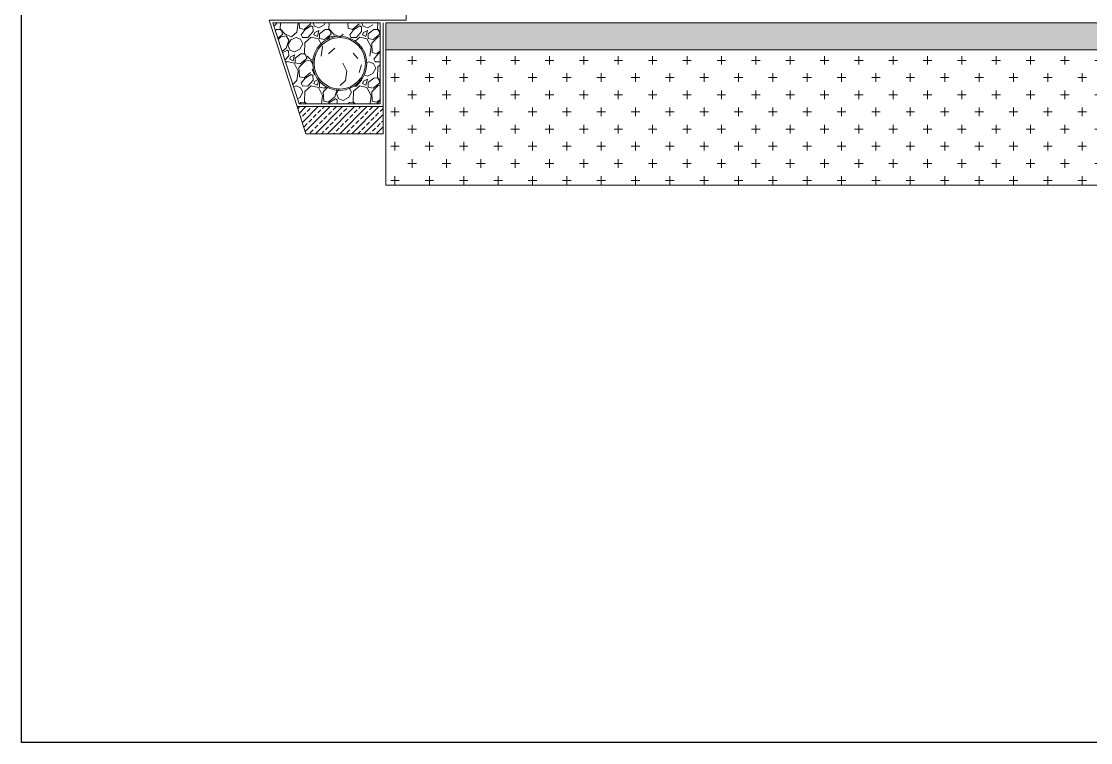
# Model space of a CAD drawing. Header units: centimetres. Extents: x 394264 to 551709, y 50011 to 59011.
# Drawn here: x 519964 to 520755, y 53617 to 54150 of the extents above; entities that cross this region are included whole.
import ezdxf

# ---------------------------------------------------------------- set-up
doc = ezdxf.new("R2010")
doc.units = ezdxf.units.CM
for name, color, linetype, lineweight in [('0-KRCN-MİMARİ-170326', 8, 'Continuous', 9), ('0-KRCN-Z-ANTET', 71, 'Continuous', 30), ('AS_DOSK_SAP', 8, 'Continuous', 9), ('AS_TA_TARAMA', 8, 'Continuous', 9), ('AS_YLT_DRENAJ LEVHA', 8, 'Continuous', 9), ('AS_YLT_KECE', 8, 'Continuous', 9)]:
    doc.layers.add(name, color=color, linetype=linetype, lineweight=lineweight)

# ---------------------------------------------------------------- blocks, each defined once
blk = doc.blocks.new('G$CE936221F')
at = {"layer": 'AS_TA_TARAMA', "transparency": 33554687}
h = blk.add_hatch(dxfattribs=at)
h.set_pattern_fill('GRAVEL', color=256, scale=0.5, angle=135)
h.set_pattern_definition([(273.0127875, (-490093.9884, -90379.8751), (8.9802561104, -152.6643540588), [1.7086072, -169.1524182]), (229.969741, (-490093.8986, -90381.5814), (98.78281677754, 116.74333004285), [2.9320236, -290.27024447]), (177.5104471, (-490095.7845, -90383.82645), (188.5853785459, -8.9802560487), [2.0674076, -204.67361397]), (312.273689, (-490097.0417, -90389.5738), (-170.62486628056, 188.5853785603), [2.6700226, -264.33218713]), (337.83365418, (-490095.24566, -90391.5495), (-152.6643540604, 62.86179284215), [2.6181685, -259.19903873]), (42.273689, (-490092.821, -90392.5373), (-188.5853785603, -170.62486628056), [2.6700226, -264.33218713]), (82.69424047, (-490090.84533, -90390.74125), (-26.9407683513, -206.54589078613), [3.5309683, -349.56557657]), (117.25532837, (-490090.3963, -90387.23895), (-134.70384179376, 260.42742752252), [3.3335976, -330.026283]), (166.42956562, (-490091.92296, -90384.27547), (-188.5853785464, 44.9012805889), [2.679065, -265.2277285]), (220.2363583, (-490094.5272, -90383.6468), (107.763073467, 89.8025611938), [3.0585664, -149.86968475]), (267.3974378, (-490096.8621, -90385.6225), (-8.98025611386, -206.5458907849), [3.9553896, -391.58386256]), (183.81407483, (-490088.0615, -90380.7732), (-116.7433295745, -8.980256113), [1.3500227, -133.65282912]), (216.4692344, (-490089.4085, -90380.863), (134.7038417988, 98.7828173553), [2.5684099, -254.273195]), (270, (-490091.474, -90382.39), (8.98025612, -8.98025612), [1.7960467, -16.16446554]), (248.1985905, (-490093.1802, -90381.9406), (26.9407683676, 62.8617928456), [0.9672066, -95.75311184]), (336.8014095, (-490093.5394, -90382.8386), (-35.921024486, 17.96051224), [1.3678281, -67.02376495]), (75.96375653, (-490092.2822, -90383.3774), (8.980256123, 44.901280605), [2.2215983, -71.83149076]), (206.5650512, (-490091.7434, -90381.222), (26.940768363, 8.980256122), [1.6064357, -38.5544906]), (61.38954033, (-490098.74796, -90388.0472), (62.8617928475, 116.7433295739), [2.25044, -222.79413336]), (115.34617594, (-490097.6703, -90386.0715), (62.861792843, -134.7038418182), [1.8879947, -186.9110784]), (338.1985905, (-490093.5394, -90379.4261), (-62.8617928456, 26.9407683676), [1.9344005, -94.78591794]), (28.61045967, (-490091.74336, -90380.14455), (-116.7433295695, -62.8617928556), [2.25044, -222.79413336]), (24.44395478, (-490093.1802, -90393.615), (-62.8617928475, -26.940768363), [2.170176, -106.33867157]), (339.7751406, (-490091.2045, -90392.7169), (-143.6840979663, 53.8815366487), [1.8183606, -180.0179669]), (111.8014095, (-490084.4694, -90388.3166), (-26.940768367, 62.861792846), [1.9344005, -94.78591794]), (62.35402464, (-490085.1878, -90386.5205), (-80.8223050798, -152.6643540634), [2.1289137, -210.7618799]), (114.44395478, (-490088.8697, -90392.7169), (26.9407683628, -62.8617928477), [1.085088, -107.42375957]), (146.3099325, (-490085.0082, -90388.8554), (-44.901280605, 26.940768363), [0.647573, -64.10997482]), (210.9637565, (-490085.547, -90388.4962), (35.921024484, 17.960512242), [2.6181685, -49.74527295]), (231.00900596, (-490087.79204, -90389.8432), (80.82230508445, 98.782817336), [2.426335, -240.20682432]), (348.6900675, (-490091.474, -90384.1857), (-26.940768364, 8.98025612), [1.8316194, -43.9588818]), (38.15722659, (-490089.6779, -90384.54487), (170.62486629326, 134.70384182497), [3.1977838, -316.58004533]), (105.9453959, (-490087.1634, -90382.5692), (26.9407683617, -98.7828173322), [1.3075412, -129.4469616]), (135, (-490087.523, -90381.312), (-17.96051224, 0), [0.762, -11.938]), (165.25643716, (-490088.2411, -90389.7534), (98.7828173299, -26.9407683701), [1.7643348, -174.66970387]), (93.0127875, (-490089.9473, -90389.3044), (-8.9802561099, 152.6643540588), [3.4172144, -167.443811]), (45, (-490090.127, -90385.892), (0, 17.96051224), [3.302, -9.398]), (10.3048465, (-490087.79204, -90383.55705), (152.6643540436, 26.9407684458), [2.0080478, -198.79658362]), (299.0546041, (-490085.8164, -90383.1978), (26.940768364, -44.901280605), [1.8491454, -90.6082502]), (252.64597536, (-490084.91836, -90384.8143), (-80.8223051078, -260.42742750536), [3.0107255, -298.0623221]), (220.42607874, (-490085.8164, -90387.68796), (-125.72358569496, -107.76307345283), [3.1851473, -315.32923228])])
h.paths.add_polyline_path([(293, -502), (293, -532), (263, -532), (253.25, -502)])
h.paths.add_polyline_path([(268, -517, 1), (288, -517, 1)], flags=16)
h.paths.add_polyline_path([(268.5, -517, 1), (287.5, -517, 1)], flags=0)
h = blk.add_hatch(dxfattribs=at)
h.set_pattern_fill('ANSI33', color=256, scale=0.5, angle=180)
h.set_pattern_definition([(45, (-478249.7715, -90370.3212), (-2.24506403, 2.24506403), []), (45, (-478247.5264, -90370.3212), (-2.24506403, 2.24506403), [1.5875, -0.79375])])
h.paths.add_polyline_path([(295, -512), (923, -512), (923, -502), (295, -502)])
h = blk.add_hatch(dxfattribs=at)
h.set_pattern_fill('CROSS', color=256, angle=180)
h.set_pattern_definition([(0, (-449963.854, -90395.321), (6.35, 6.35), [3.175, -9.525]), (90, (-449962.2665, -90396.9087), (-6.35, 6.35), [3.175, -9.525])])
h.paths.add_polyline_path([(923, -512), (295, -512), (295, -562), (923, -562)])
h = blk.add_hatch(dxfattribs=at)
h.set_pattern_fill('ANSI33', color=256, scale=0.5, angle=180)
h.set_pattern_definition([(45, (-490091.474, -90395.3212), (-2.24506403, 2.24506403), []), (45, (-490089.229, -90395.3212), (-2.24506403, 2.24506403), [1.5875, -0.79375])])
h.paths.add_polyline_path([(294, -543), (294, -533), (262.27, -533), (265.52, -543)])
at = {"layer": 'AS_DOSK_SAP'}
for p, q in [((293, -502), (253.25, -502)), ((253.25, -502), (263, -532)), ((293, -532), (293, -502)), ((263, -532), (293, -532))]:
    blk.add_line(p, q, dxfattribs=at)
for points in [[(295, -512), (923, -512), (923, -502), (295, -502)], [(923, -512), (295, -512), (295, -562), (923, -562)], [(265.52, -543), (294, -543), (294, -533), (262.27, -533)]]:
    blk.add_lwpolyline(points, close=True, dxfattribs=at)
at = {"layer": 'AS_YLT_DRENAJ LEVHA'}
for radius in [10, 9.5]:
    blk.add_circle((278, -517), radius, dxfattribs=at)
at = {"layer": 'AS_YLT_KECE'}
blk.add_lwpolyline([(294, -502), (294, -533), (262.27, -533), (251.88, -501), (302.5, -501), (302.5, -449)], dxfattribs=at)

msp = doc.modelspace()

# ---------------------------------------------------------------- linework, layer by layer
at = {"layer": '0-KRCN-Z-ANTET'}
msp.add_lwpolyline([(519964.07, 55659.28), (522835.87, 55659.28), (522835.87, 53616.96), (519964.07, 53616.96)], close=True, dxfattribs=at)

# ---------------------------------------------------------------- block references
at = {"layer": '0-KRCN-MİMARİ-170326', "xscale": 2, "yscale": 2, "zscale": 2}
msp.add_blockref('G$CE936221F', (519643.44, 55153.06), dxfattribs=at)

doc.saveas('drawing.dxf')
